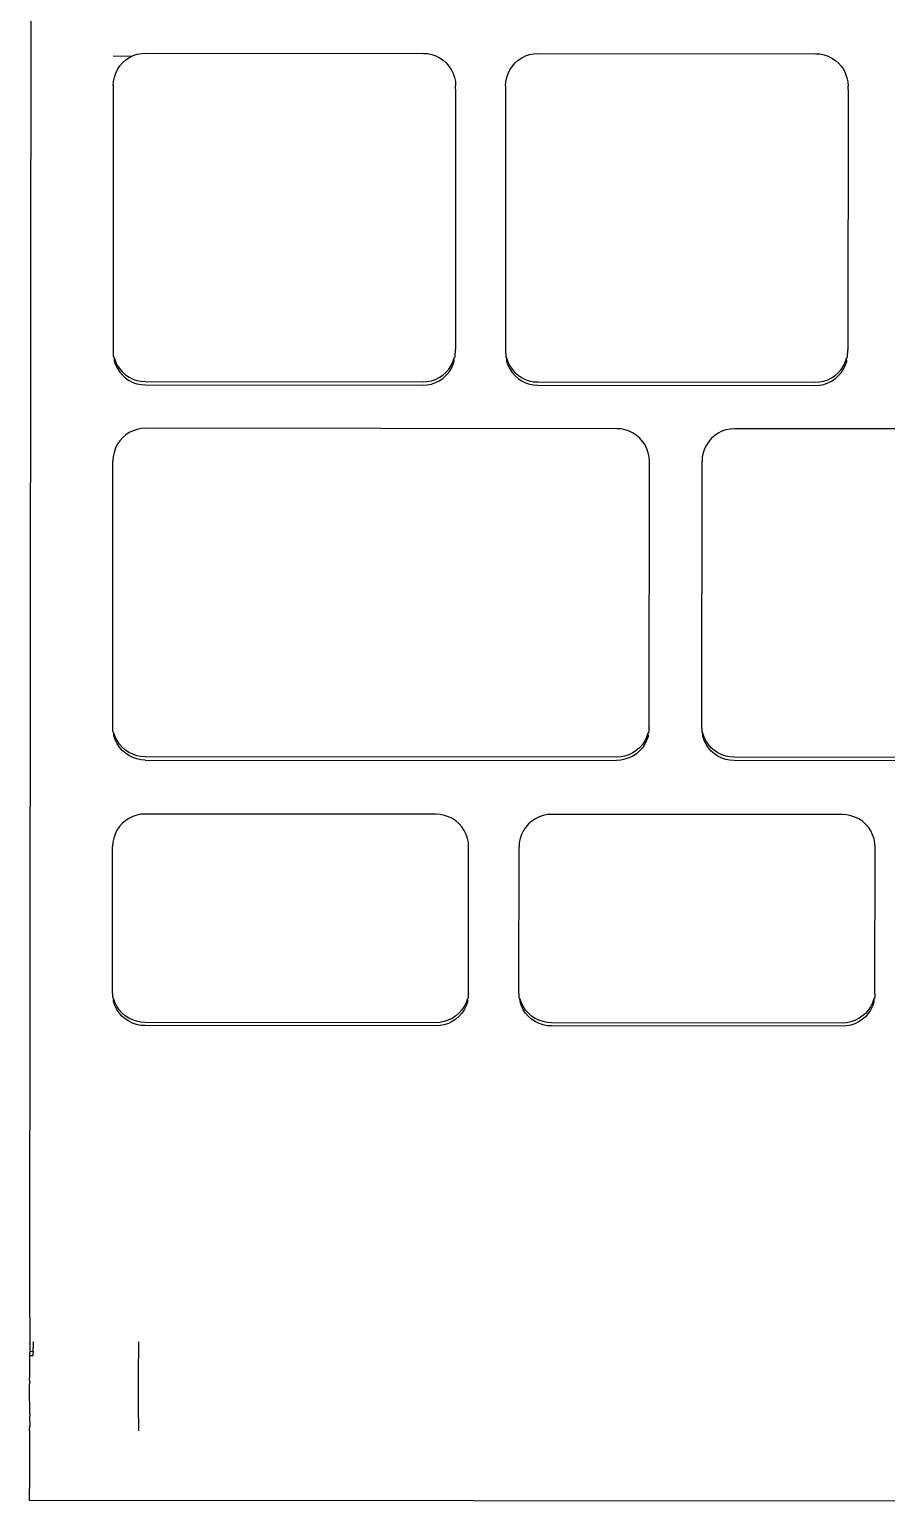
# Model space of a CAD drawing. Header units: millimetres. Extents: x 5625199 to 7433318, y -3316392 to -2552493.
# Drawn here: x 5805891.8 to 5805933, y -2585691.1 to -2585620 of the extents above; entities that cross this region are included whole.
import ezdxf

# ---------------------------------------------------------------- set-up
doc = ezdxf.new("R2010")
doc.units = ezdxf.units.MM
doc.layers.add('PL-活动家具', color=15, linetype='Continuous')

# ---------------------------------------------------------------- blocks, each defined once
blk = doc.blocks.new('GW21')
for p, q in [((5240267.865, -2566308.978), (5240267.758, -2566423.972)), ((5240272.672, -2566364.417), (5240271.787, -2566364.416)), ((5240272.394, -2566364.584), (5240272.564, -2566364.47)), ((5240272.564, -2566364.47), (5240272.746, -2566364.38)), ((5240272.746, -2566364.38), (5240272.939, -2566364.314)), ((5240272.939, -2566364.314), (5240273.139, -2566364.274)), ((5240273.139, -2566364.274), (5240273.342, -2566364.261)), ((5240273.342, -2566364.261), (5240286.714, -2566364.273)), ((5240286.714, -2566364.273), (5240286.918, -2566364.286)), ((5240286.918, -2566364.286), (5240287.117, -2566364.326)), ((5240287.117, -2566364.326), (5240287.31, -2566364.392)), ((5240287.31, -2566364.392), (5240287.492, -2566364.483)), ((5240287.492, -2566364.483), (5240287.661, -2566364.597)), ((5240291.286, -2566364.6), (5240291.456, -2566364.486)), ((5240291.456, -2566364.486), (5240291.638, -2566364.396)), ((5240291.638, -2566364.396), (5240291.831, -2566364.33)), ((5240291.831, -2566364.33), (5240292.031, -2566364.291)), ((5240292.031, -2566364.291), (5240292.234, -2566364.277)), ((5240292.234, -2566364.277), (5240305.607, -2566364.289)), ((5240305.607, -2566364.289), (5240305.81, -2566364.302)), ((5240305.81, -2566364.302), (5240306.009, -2566364.343)), ((5240306.009, -2566364.343), (5240306.202, -2566364.409)), ((5240306.202, -2566364.409), (5240306.384, -2566364.499)), ((5240271.904, -2566365.226), (5240271.994, -2566365.043)), ((5240271.994, -2566365.043), (5240272.107, -2566364.873)), ((5240272.107, -2566364.873), (5240272.241, -2566364.719)), ((5240272.241, -2566364.719), (5240272.394, -2566364.584)), ((5240287.661, -2566364.597), (5240287.814, -2566364.732)), ((5240287.814, -2566364.732), (5240287.948, -2566364.886)), ((5240287.948, -2566364.886), (5240288.061, -2566365.057)), ((5240288.061, -2566365.057), (5240288.151, -2566365.24)), ((5240290.796, -2566365.243), (5240290.886, -2566365.059)), ((5240290.886, -2566365.059), (5240290.999, -2566364.889)), ((5240290.999, -2566364.889), (5240291.133, -2566364.735)), ((5240291.133, -2566364.735), (5240291.286, -2566364.6)), ((5240306.384, -2566364.499), (5240306.553, -2566364.613)), ((5240306.553, -2566364.613), (5240306.706, -2566364.748)), ((5240306.706, -2566364.748), (5240306.84, -2566364.902)), ((5240306.84, -2566364.902), (5240306.953, -2566365.073)), ((5240306.953, -2566365.073), (5240307.043, -2566365.256)), ((5240271.785, -2566365.825), (5240271.773, -2566378.519)), ((5240271.785, -2566365.825), (5240271.798, -2566365.621)), ((5240271.798, -2566365.621), (5240271.838, -2566365.42)), ((5240271.838, -2566365.42), (5240271.904, -2566365.226)), ((5240288.151, -2566365.24), (5240288.216, -2566365.434)), ((5240288.216, -2566365.434), (5240288.255, -2566365.635)), ((5240288.255, -2566365.635), (5240288.269, -2566365.839)), ((5240288.269, -2566365.996), (5240288.269, -2566365.839)), ((5240290.677, -2566365.842), (5240290.665, -2566378.535)), ((5240290.677, -2566365.842), (5240290.69, -2566365.637)), ((5240290.69, -2566365.637), (5240290.73, -2566365.436)), ((5240290.73, -2566365.436), (5240290.796, -2566365.243)), ((5240307.043, -2566365.256), (5240307.108, -2566365.45)), ((5240307.108, -2566365.45), (5240307.148, -2566365.651)), ((5240307.148, -2566365.651), (5240307.161, -2566365.856)), ((5240307.161, -2566366.012), (5240307.161, -2566365.856)), ((5240288.269, -2566365.996), (5240288.257, -2566378.533)), ((5240307.161, -2566366.012), (5240307.149, -2566378.55)), ((5240271.773, -2566378.519), (5240271.774, -2566378.675)), ((5240271.774, -2566378.675), (5240271.786, -2566378.724)), ((5240288.243, -2566378.738), (5240288.258, -2566378.689)), ((5240288.258, -2566378.689), (5240288.257, -2566378.533)), ((5240290.665, -2566378.535), (5240290.666, -2566378.692)), ((5240290.666, -2566378.692), (5240290.678, -2566378.74)), ((5240307.135, -2566378.754), (5240307.15, -2566378.706)), ((5240307.15, -2566378.706), (5240307.149, -2566378.55)), ((5240271.786, -2566378.724), (5240271.787, -2566378.88)), ((5240271.787, -2566378.88), (5240271.825, -2566378.924)), ((5240271.825, -2566378.924), (5240271.891, -2566379.118)), ((5240271.825, -2566378.924), (5240271.826, -2566379.081)), ((5240271.826, -2566379.081), (5240271.891, -2566379.275)), ((5240271.891, -2566379.118), (5240271.98, -2566379.302)), ((5240271.891, -2566379.275), (5240271.981, -2566379.458)), ((5240271.98, -2566379.302), (5240272.093, -2566379.472)), ((5240287.934, -2566379.486), (5240288.048, -2566379.316)), ((5240288.048, -2566379.316), (5240288.138, -2566379.132)), ((5240288.048, -2566379.472), (5240288.139, -2566379.288)), ((5240288.138, -2566379.132), (5240288.203, -2566378.938)), ((5240288.139, -2566379.288), (5240288.204, -2566379.095)), ((5240288.203, -2566378.938), (5240288.244, -2566378.894)), ((5240288.204, -2566379.095), (5240288.203, -2566378.938)), ((5240288.244, -2566378.894), (5240288.243, -2566378.738)), ((5240290.678, -2566378.74), (5240290.679, -2566378.896)), ((5240290.679, -2566378.896), (5240290.717, -2566378.941)), ((5240290.717, -2566378.941), (5240290.783, -2566379.135)), ((5240290.717, -2566378.941), (5240290.718, -2566379.097)), ((5240290.718, -2566379.097), (5240290.783, -2566379.291)), ((5240290.783, -2566379.135), (5240290.872, -2566379.318)), ((5240290.783, -2566379.291), (5240290.873, -2566379.474)), ((5240290.872, -2566379.318), (5240290.985, -2566379.489)), ((5240306.826, -2566379.502), (5240306.94, -2566379.332)), ((5240306.94, -2566379.332), (5240307.03, -2566379.149)), ((5240306.94, -2566379.488), (5240307.031, -2566379.305)), ((5240307.03, -2566379.149), (5240307.095, -2566378.955)), ((5240307.031, -2566379.305), (5240307.096, -2566379.111)), ((5240307.095, -2566378.955), (5240307.136, -2566378.91)), ((5240307.096, -2566379.111), (5240307.095, -2566378.955)), ((5240307.136, -2566378.91), (5240307.135, -2566378.754)), ((5240271.981, -2566379.458), (5240272.094, -2566379.629)), ((5240272.093, -2566379.472), (5240272.227, -2566379.627)), ((5240272.094, -2566379.629), (5240272.228, -2566379.783)), ((5240272.227, -2566379.627), (5240272.38, -2566379.762)), ((5240272.228, -2566379.783), (5240272.381, -2566379.918)), ((5240272.38, -2566379.762), (5240272.549, -2566379.876)), ((5240272.381, -2566379.918), (5240272.55, -2566380.032)), ((5240272.549, -2566379.876), (5240272.732, -2566379.966)), ((5240272.55, -2566380.032), (5240272.733, -2566380.122)), ((5240272.732, -2566379.966), (5240272.924, -2566380.032)), ((5240272.733, -2566380.122), (5240272.925, -2566380.188)), ((5240272.924, -2566380.032), (5240273.124, -2566380.072)), ((5240273.124, -2566380.072), (5240273.327, -2566380.086)), ((5240273.327, -2566380.086), (5240286.7, -2566380.097)), ((5240286.7, -2566380.097), (5240286.903, -2566380.084)), ((5240286.903, -2566380.084), (5240287.102, -2566380.044)), ((5240287.102, -2566380.044), (5240287.295, -2566379.979)), ((5240287.295, -2566379.979), (5240287.478, -2566379.888)), ((5240287.296, -2566380.135), (5240287.478, -2566380.045)), ((5240287.478, -2566379.888), (5240287.647, -2566379.775)), ((5240287.478, -2566380.045), (5240287.648, -2566379.931)), ((5240287.647, -2566379.775), (5240287.8, -2566379.64)), ((5240287.648, -2566379.931), (5240287.801, -2566379.796)), ((5240287.8, -2566379.64), (5240287.934, -2566379.486)), ((5240287.801, -2566379.796), (5240287.935, -2566379.642)), ((5240287.935, -2566379.642), (5240288.048, -2566379.472)), ((5240290.873, -2566379.474), (5240290.986, -2566379.645)), ((5240290.985, -2566379.489), (5240291.119, -2566379.643)), ((5240290.986, -2566379.645), (5240291.12, -2566379.799)), ((5240291.119, -2566379.643), (5240291.272, -2566379.778)), ((5240291.12, -2566379.799), (5240291.273, -2566379.934)), ((5240291.272, -2566379.778), (5240291.441, -2566379.892)), ((5240291.273, -2566379.934), (5240291.442, -2566380.048)), ((5240291.441, -2566379.892), (5240291.624, -2566379.983)), ((5240291.442, -2566380.048), (5240291.625, -2566380.139)), ((5240291.624, -2566379.983), (5240291.816, -2566380.049)), ((5240291.816, -2566380.049), (5240292.016, -2566380.089)), ((5240292.016, -2566380.089), (5240292.219, -2566380.102)), ((5240292.219, -2566380.102), (5240305.592, -2566380.114)), ((5240305.592, -2566380.114), (5240305.795, -2566380.1)), ((5240305.795, -2566380.1), (5240305.994, -2566380.061)), ((5240305.994, -2566380.061), (5240306.187, -2566379.995)), ((5240306.187, -2566379.995), (5240306.37, -2566379.905)), ((5240306.188, -2566380.151), (5240306.37, -2566380.061)), ((5240306.37, -2566379.905), (5240306.539, -2566379.791)), ((5240306.37, -2566380.061), (5240306.54, -2566379.947)), ((5240306.539, -2566379.791), (5240306.692, -2566379.656)), ((5240306.54, -2566379.947), (5240306.693, -2566379.812)), ((5240306.692, -2566379.656), (5240306.826, -2566379.502)), ((5240306.693, -2566379.812), (5240306.827, -2566379.658)), ((5240306.827, -2566379.658), (5240306.94, -2566379.488)), ((5240272.925, -2566380.188), (5240273.125, -2566380.229)), ((5240273.125, -2566380.229), (5240273.328, -2566380.242)), ((5240273.328, -2566380.242), (5240286.7, -2566380.254)), ((5240286.7, -2566380.254), (5240286.904, -2566380.24)), ((5240286.904, -2566380.24), (5240287.103, -2566380.201)), ((5240287.103, -2566380.201), (5240287.296, -2566380.135)), ((5240291.625, -2566380.139), (5240291.817, -2566380.205)), ((5240291.817, -2566380.205), (5240292.017, -2566380.245)), ((5240292.017, -2566380.245), (5240292.22, -2566380.258)), ((5240292.22, -2566380.258), (5240305.593, -2566380.27)), ((5240305.593, -2566380.27), (5240305.796, -2566380.257)), ((5240305.796, -2566380.257), (5240305.995, -2566380.217)), ((5240305.995, -2566380.217), (5240306.188, -2566380.151)), ((5240272.093, -2566382.945), (5240271.979, -2566383.115)), ((5240272.229, -2566382.791), (5240272.093, -2566382.945)), ((5240272.384, -2566382.656), (5240272.229, -2566382.791)), ((5240272.555, -2566382.543), (5240272.384, -2566382.656)), ((5240272.739, -2566382.452), (5240272.555, -2566382.543)), ((5240272.934, -2566382.387), (5240272.739, -2566382.452)), ((5240273.135, -2566382.347), (5240272.934, -2566382.387)), ((5240273.34, -2566382.334), (5240273.135, -2566382.347)), ((5240296.026, -2566382.353), (5240273.34, -2566382.334)), ((5240296.231, -2566382.367), (5240296.026, -2566382.353)), ((5240296.433, -2566382.407), (5240296.231, -2566382.367)), ((5240296.628, -2566382.473), (5240296.433, -2566382.407)), ((5240296.812, -2566382.564), (5240296.628, -2566382.473)), ((5240296.982, -2566382.678), (5240296.812, -2566382.564)), ((5240297.137, -2566382.813), (5240296.982, -2566382.678)), ((5240297.272, -2566382.967), (5240297.137, -2566382.813)), ((5240297.386, -2566383.137), (5240297.272, -2566382.967)), ((5240300.453, -2566382.969), (5240300.34, -2566383.14)), ((5240300.588, -2566382.816), (5240300.453, -2566382.969)), ((5240300.741, -2566382.681), (5240300.588, -2566382.816)), ((5240300.91, -2566382.567), (5240300.741, -2566382.681)), ((5240301.092, -2566382.477), (5240300.91, -2566382.567)), ((5240301.285, -2566382.411), (5240301.092, -2566382.477)), ((5240301.485, -2566382.371), (5240301.285, -2566382.411)), ((5240301.688, -2566382.358), (5240301.485, -2566382.371)), ((5240315.061, -2566382.37), (5240301.688, -2566382.358)), ((5240271.822, -2566383.493), (5240271.781, -2566383.694)), ((5240271.888, -2566383.299), (5240271.822, -2566383.493)), ((5240271.979, -2566383.115), (5240271.888, -2566383.299)), ((5240297.477, -2566383.321), (5240297.386, -2566383.137)), ((5240297.543, -2566383.515), (5240297.477, -2566383.321)), ((5240297.583, -2566383.716), (5240297.543, -2566383.515)), ((5240300.184, -2566383.517), (5240300.144, -2566383.718)), ((5240300.25, -2566383.323), (5240300.184, -2566383.517)), ((5240300.34, -2566383.14), (5240300.25, -2566383.323)), ((5240271.756, -2566396.592), (5240271.768, -2566383.898)), ((5240271.781, -2566383.694), (5240271.768, -2566383.898)), ((5240297.596, -2566383.92), (5240297.583, -2566383.716)), ((5240297.584, -2566396.614), (5240297.597, -2566384.076)), ((5240297.597, -2566384.076), (5240297.596, -2566383.92)), ((5240300.119, -2566396.616), (5240300.131, -2566383.922)), ((5240300.144, -2566383.718), (5240300.131, -2566383.922)), ((5240271.757, -2566396.748), (5240271.756, -2566396.592)), ((5240271.769, -2566396.796), (5240271.757, -2566396.748)), ((5240271.77, -2566396.952), (5240271.769, -2566396.796)), ((5240271.809, -2566396.997), (5240271.77, -2566396.952)), ((5240271.875, -2566397.191), (5240271.809, -2566396.997)), ((5240271.81, -2566397.153), (5240271.809, -2566396.997)), ((5240271.876, -2566397.347), (5240271.81, -2566397.153)), ((5240271.966, -2566397.375), (5240271.875, -2566397.191)), ((5240297.53, -2566397.019), (5240297.464, -2566397.213)), ((5240297.531, -2566397.175), (5240297.465, -2566397.369)), ((5240297.571, -2566396.974), (5240297.53, -2566397.019)), ((5240297.53, -2566397.019), (5240297.531, -2566397.175)), ((5240297.585, -2566396.77), (5240297.57, -2566396.818)), ((5240297.57, -2566396.818), (5240297.571, -2566396.974)), ((5240297.585, -2566396.77), (5240297.584, -2566396.614)), ((5240300.12, -2566396.772), (5240300.119, -2566396.616)), ((5240300.132, -2566396.82), (5240300.12, -2566396.772)), ((5240300.133, -2566396.977), (5240300.132, -2566396.82)), ((5240300.172, -2566397.021), (5240300.133, -2566396.977)), ((5240300.237, -2566397.215), (5240300.172, -2566397.021)), ((5240300.172, -2566397.177), (5240300.172, -2566397.021)), ((5240300.238, -2566397.371), (5240300.172, -2566397.177)), ((5240271.966, -2566397.531), (5240271.876, -2566397.347)), ((5240272.08, -2566397.545), (5240271.966, -2566397.375)), ((5240272.08, -2566397.701), (5240271.966, -2566397.531)), ((5240272.215, -2566397.699), (5240272.08, -2566397.545)), ((5240272.216, -2566397.855), (5240272.08, -2566397.701)), ((5240272.369, -2566397.834), (5240272.215, -2566397.699)), ((5240272.37, -2566397.99), (5240272.216, -2566397.855)), ((5240272.54, -2566397.948), (5240272.369, -2566397.834)), ((5240296.968, -2566397.855), (5240296.797, -2566397.969)), ((5240297.123, -2566397.72), (5240296.968, -2566397.855)), ((5240297.124, -2566397.877), (5240296.969, -2566398.011)), ((5240297.259, -2566397.567), (5240297.123, -2566397.72)), ((5240297.259, -2566397.723), (5240297.124, -2566397.877)), ((5240297.373, -2566397.396), (5240297.259, -2566397.567)), ((5240297.374, -2566397.553), (5240297.259, -2566397.723)), ((5240297.464, -2566397.213), (5240297.373, -2566397.396)), ((5240297.465, -2566397.369), (5240297.374, -2566397.553)), ((5240300.327, -2566397.399), (5240300.237, -2566397.215)), ((5240300.327, -2566397.555), (5240300.238, -2566397.371)), ((5240300.439, -2566397.569), (5240300.327, -2566397.399)), ((5240300.44, -2566397.726), (5240300.327, -2566397.555)), ((5240300.574, -2566397.723), (5240300.439, -2566397.569)), ((5240300.574, -2566397.88), (5240300.44, -2566397.726)), ((5240300.726, -2566397.859), (5240300.574, -2566397.723)), ((5240300.727, -2566398.015), (5240300.574, -2566397.88)), ((5240300.895, -2566397.972), (5240300.726, -2566397.859)), ((5240272.541, -2566398.104), (5240272.37, -2566397.99)), ((5240272.724, -2566398.039), (5240272.54, -2566397.948)), ((5240272.725, -2566398.195), (5240272.541, -2566398.104)), ((5240272.919, -2566398.105), (5240272.724, -2566398.039)), ((5240272.92, -2566398.261), (5240272.725, -2566398.195)), ((5240273.12, -2566398.145), (5240272.919, -2566398.105)), ((5240273.121, -2566398.301), (5240272.92, -2566398.261)), ((5240273.325, -2566398.159), (5240273.12, -2566398.145)), ((5240273.326, -2566398.315), (5240273.121, -2566398.301)), ((5240296.012, -2566398.178), (5240273.325, -2566398.159)), ((5240273.326, -2566398.315), (5240296.012, -2566398.334)), ((5240296.217, -2566398.165), (5240296.012, -2566398.178)), ((5240296.217, -2566398.321), (5240296.012, -2566398.334)), ((5240296.418, -2566398.125), (5240296.217, -2566398.165)), ((5240296.419, -2566398.281), (5240296.217, -2566398.321)), ((5240296.613, -2566398.059), (5240296.418, -2566398.125)), ((5240296.614, -2566398.216), (5240296.419, -2566398.281)), ((5240296.797, -2566397.969), (5240296.613, -2566398.059)), ((5240296.798, -2566398.125), (5240296.614, -2566398.216)), ((5240296.969, -2566398.011), (5240296.798, -2566398.125)), ((5240300.896, -2566398.129), (5240300.727, -2566398.015)), ((5240301.078, -2566398.063), (5240300.895, -2566397.972)), ((5240301.079, -2566398.219), (5240300.896, -2566398.129)), ((5240301.27, -2566398.129), (5240301.078, -2566398.063)), ((5240301.271, -2566398.285), (5240301.079, -2566398.219)), ((5240301.47, -2566398.169), (5240301.27, -2566398.129)), ((5240301.471, -2566398.325), (5240301.271, -2566398.285)), ((5240301.673, -2566398.183), (5240301.47, -2566398.169)), ((5240301.674, -2566398.339), (5240301.471, -2566398.325)), ((5240315.046, -2566398.194), (5240301.673, -2566398.183)), ((5240315.047, -2566398.35), (5240301.674, -2566398.339)), ((5240272.211, -2566401.373), (5240272.076, -2566401.527)), ((5240272.366, -2566401.238), (5240272.211, -2566401.373)), ((5240272.537, -2566401.124), (5240272.366, -2566401.238)), ((5240272.721, -2566401.034), (5240272.537, -2566401.124)), ((5240272.916, -2566400.968), (5240272.721, -2566401.034)), ((5240273.118, -2566400.928), (5240272.916, -2566400.968)), ((5240273.323, -2566400.915), (5240273.118, -2566400.928)), ((5240287.326, -2566400.927), (5240273.323, -2566400.915)), ((5240287.531, -2566400.941), (5240287.326, -2566400.927)), ((5240287.732, -2566400.981), (5240287.531, -2566400.941)), ((5240287.927, -2566401.047), (5240287.732, -2566400.981)), ((5240288.111, -2566401.138), (5240287.927, -2566401.047)), ((5240288.282, -2566401.251), (5240288.111, -2566401.138)), ((5240288.436, -2566401.387), (5240288.282, -2566401.251)), ((5240288.571, -2566401.541), (5240288.436, -2566401.387)), ((5240291.781, -2566401.39), (5240291.646, -2566401.543)), ((5240291.936, -2566401.255), (5240291.781, -2566401.39)), ((5240292.107, -2566401.141), (5240291.936, -2566401.255)), ((5240292.291, -2566401.051), (5240292.107, -2566401.141)), ((5240292.486, -2566400.985), (5240292.291, -2566401.051)), ((5240292.687, -2566400.945), (5240292.486, -2566400.985)), ((5240292.893, -2566400.932), (5240292.687, -2566400.945)), ((5240306.895, -2566400.944), (5240292.893, -2566400.932)), ((5240307.1, -2566400.958), (5240306.895, -2566400.944)), ((5240307.302, -2566400.998), (5240307.1, -2566400.958)), ((5240307.496, -2566401.064), (5240307.302, -2566400.998)), ((5240307.681, -2566401.154), (5240307.496, -2566401.064)), ((5240307.851, -2566401.268), (5240307.681, -2566401.154)), ((5240308.006, -2566401.403), (5240307.851, -2566401.268)), ((5240308.141, -2566401.557), (5240308.006, -2566401.403)), ((5240271.804, -2566402.074), (5240271.764, -2566402.275)), ((5240271.87, -2566401.88), (5240271.804, -2566402.074)), ((5240271.962, -2566401.697), (5240271.87, -2566401.88)), ((5240272.076, -2566401.527), (5240271.962, -2566401.697)), ((5240288.685, -2566401.711), (5240288.571, -2566401.541)), ((5240288.776, -2566401.895), (5240288.685, -2566401.711)), ((5240288.842, -2566402.089), (5240288.776, -2566401.895)), ((5240288.882, -2566402.29), (5240288.842, -2566402.089)), ((5240291.374, -2566402.091), (5240291.334, -2566402.292)), ((5240291.44, -2566401.897), (5240291.374, -2566402.091)), ((5240291.531, -2566401.714), (5240291.44, -2566401.897)), ((5240291.646, -2566401.543), (5240291.531, -2566401.714)), ((5240308.255, -2566401.728), (5240308.141, -2566401.557)), ((5240308.346, -2566401.912), (5240308.255, -2566401.728)), ((5240308.412, -2566402.106), (5240308.346, -2566401.912)), ((5240308.452, -2566402.306), (5240308.412, -2566402.106)), ((5240271.745, -2566409.544), (5240271.75, -2566402.479)), ((5240271.764, -2566402.275), (5240271.75, -2566402.479)), ((5240288.895, -2566402.494), (5240288.882, -2566402.29)), ((5240288.889, -2566409.402), (5240288.896, -2566402.65)), ((5240288.896, -2566402.65), (5240288.895, -2566402.494)), ((5240291.314, -2566409.561), (5240291.32, -2566402.496)), ((5240291.334, -2566402.292), (5240291.32, -2566402.496)), ((5240308.465, -2566402.511), (5240308.452, -2566402.306)), ((5240308.458, -2566409.419), (5240308.466, -2566402.667)), ((5240308.466, -2566402.667), (5240308.465, -2566402.511)), ((5240271.757, -2566409.592), (5240271.745, -2566409.544)), ((5240271.758, -2566409.748), (5240271.757, -2566409.592)), ((5240271.797, -2566409.793), (5240271.758, -2566409.748)), ((5240271.863, -2566409.987), (5240271.797, -2566409.793)), ((5240271.798, -2566409.949), (5240271.797, -2566409.793)), ((5240271.864, -2566410.143), (5240271.798, -2566409.949)), ((5240271.954, -2566410.171), (5240271.863, -2566409.987)), ((5240288.835, -2566409.808), (5240288.769, -2566410.001)), ((5240288.836, -2566409.964), (5240288.769, -2566410.158)), ((5240288.876, -2566409.763), (5240288.835, -2566409.808)), ((5240288.835, -2566409.808), (5240288.836, -2566409.964)), ((5240288.89, -2566409.559), (5240288.875, -2566409.607)), ((5240288.875, -2566409.607), (5240288.876, -2566409.763)), ((5240288.89, -2566409.559), (5240288.889, -2566409.402)), ((5240291.327, -2566409.609), (5240291.314, -2566409.561)), ((5240291.328, -2566409.765), (5240291.327, -2566409.609)), ((5240291.367, -2566409.81), (5240291.328, -2566409.765)), ((5240291.433, -2566410.004), (5240291.367, -2566409.81)), ((5240291.368, -2566409.966), (5240291.367, -2566409.81)), ((5240291.433, -2566410.16), (5240291.368, -2566409.966)), ((5240308.405, -2566409.824), (5240308.338, -2566410.018)), ((5240308.405, -2566409.98), (5240308.339, -2566410.174)), ((5240308.446, -2566409.78), (5240308.405, -2566409.824)), ((5240308.405, -2566409.824), (5240308.405, -2566409.98)), ((5240308.459, -2566409.575), (5240308.445, -2566409.624)), ((5240308.445, -2566409.624), (5240308.446, -2566409.78)), ((5240308.459, -2566409.575), (5240308.458, -2566409.419)), ((5240271.954, -2566410.327), (5240271.864, -2566410.143)), ((5240272.068, -2566410.341), (5240271.954, -2566410.171)), ((5240272.068, -2566410.497), (5240271.954, -2566410.327)), ((5240272.203, -2566410.495), (5240272.068, -2566410.341)), ((5240272.204, -2566410.651), (5240272.068, -2566410.497)), ((5240272.357, -2566410.63), (5240272.203, -2566410.495)), ((5240272.358, -2566410.786), (5240272.204, -2566410.651)), ((5240272.528, -2566410.744), (5240272.357, -2566410.63)), ((5240288.273, -2566410.644), (5240288.102, -2566410.758)), ((5240288.427, -2566410.509), (5240288.273, -2566410.644)), ((5240288.428, -2566410.665), (5240288.274, -2566410.8)), ((5240288.563, -2566410.355), (5240288.427, -2566410.509)), ((5240288.564, -2566410.511), (5240288.428, -2566410.665)), ((5240288.677, -2566410.185), (5240288.563, -2566410.355)), ((5240288.678, -2566410.341), (5240288.564, -2566410.511)), ((5240288.769, -2566410.001), (5240288.677, -2566410.185)), ((5240288.769, -2566410.158), (5240288.678, -2566410.341)), ((5240291.523, -2566410.187), (5240291.433, -2566410.004)), ((5240291.524, -2566410.344), (5240291.433, -2566410.16)), ((5240291.637, -2566410.358), (5240291.523, -2566410.187)), ((5240291.638, -2566410.514), (5240291.524, -2566410.344)), ((5240291.773, -2566410.512), (5240291.637, -2566410.358)), ((5240291.773, -2566410.668), (5240291.638, -2566410.514)), ((5240291.927, -2566410.647), (5240291.773, -2566410.512)), ((5240291.928, -2566410.803), (5240291.773, -2566410.668)), ((5240292.098, -2566410.761), (5240291.927, -2566410.647)), ((5240307.843, -2566410.661), (5240307.672, -2566410.774)), ((5240307.997, -2566410.526), (5240307.843, -2566410.661)), ((5240307.998, -2566410.682), (5240307.843, -2566410.817)), ((5240308.133, -2566410.372), (5240307.997, -2566410.526)), ((5240308.134, -2566410.528), (5240307.998, -2566410.682)), ((5240308.247, -2566410.202), (5240308.133, -2566410.372)), ((5240308.248, -2566410.358), (5240308.134, -2566410.528)), ((5240308.338, -2566410.018), (5240308.247, -2566410.202)), ((5240308.339, -2566410.174), (5240308.248, -2566410.358)), ((5240272.529, -2566410.9), (5240272.358, -2566410.786)), ((5240272.712, -2566410.835), (5240272.528, -2566410.744)), ((5240272.713, -2566410.991), (5240272.529, -2566410.9)), ((5240272.907, -2566410.901), (5240272.712, -2566410.835)), ((5240272.908, -2566411.057), (5240272.713, -2566410.991)), ((5240273.108, -2566410.941), (5240272.907, -2566410.901)), ((5240273.109, -2566411.097), (5240272.908, -2566411.057)), ((5240273.313, -2566410.955), (5240273.108, -2566410.941)), ((5240273.314, -2566411.111), (5240273.109, -2566411.097)), ((5240287.316, -2566410.967), (5240273.313, -2566410.955)), ((5240287.317, -2566411.123), (5240273.314, -2566411.111)), ((5240287.521, -2566410.953), (5240287.316, -2566410.967)), ((5240287.522, -2566411.109), (5240287.317, -2566411.123)), ((5240287.723, -2566410.914), (5240287.521, -2566410.953)), ((5240287.724, -2566411.07), (5240287.522, -2566411.109)), ((5240287.917, -2566410.848), (5240287.723, -2566410.914)), ((5240287.918, -2566411.004), (5240287.724, -2566411.07)), ((5240288.102, -2566410.758), (5240287.917, -2566410.848)), ((5240288.103, -2566410.914), (5240287.918, -2566411.004)), ((5240288.274, -2566410.8), (5240288.103, -2566410.914)), ((5240292.099, -2566410.917), (5240291.928, -2566410.803)), ((5240292.282, -2566410.852), (5240292.098, -2566410.761)), ((5240292.283, -2566411.008), (5240292.099, -2566410.917)), ((5240292.477, -2566410.918), (5240292.282, -2566410.852)), ((5240292.477, -2566411.074), (5240292.283, -2566411.008)), ((5240292.678, -2566410.958), (5240292.477, -2566410.918)), ((5240292.679, -2566411.114), (5240292.477, -2566411.074)), ((5240292.883, -2566410.971), (5240292.678, -2566410.958)), ((5240292.884, -2566411.127), (5240292.679, -2566411.114)), ((5240306.886, -2566410.983), (5240292.883, -2566410.971)), ((5240306.887, -2566411.139), (5240292.884, -2566411.127)), ((5240307.091, -2566410.97), (5240306.886, -2566410.983)), ((5240307.092, -2566411.126), (5240306.887, -2566411.139)), ((5240307.293, -2566410.93), (5240307.091, -2566410.97)), ((5240307.293, -2566411.086), (5240307.092, -2566411.126)), ((5240307.487, -2566410.865), (5240307.293, -2566410.93)), ((5240307.488, -2566411.021), (5240307.293, -2566411.086)), ((5240307.672, -2566410.774), (5240307.487, -2566410.865)), ((5240307.672, -2566410.93), (5240307.488, -2566411.021)), ((5240307.843, -2566410.817), (5240307.672, -2566410.93)), ((5240267.758, -2566423.972), (5240267.768, -2566426.332)), ((5240267.768, -2566426.332), (5240267.763, -2566426.419)), ((5240267.932, -2566426.332), (5240267.934, -2566426.419)), ((5240273.007, -2566427.962), (5240273.008, -2566426.336)), ((5240267.761, -2566426.456), (5240267.763, -2566426.419)), ((5240267.761, -2566426.456), (5240267.762, -2566426.581)), ((5240267.762, -2566426.581), (5240267.761, -2566426.622)), ((5240267.761, -2566426.622), (5240267.762, -2566426.662)), ((5240267.762, -2566426.852), (5240267.761, -2566426.878)), ((5240267.761, -2566426.997), (5240267.761, -2566426.878)), ((5240267.761, -2566426.997), (5240267.933, -2566426.997)), ((5240267.766, -2566427.958), (5240267.761, -2566426.997)), ((5240267.762, -2566426.662), (5240267.762, -2566426.792)), ((5240267.762, -2566426.792), (5240267.933, -2566426.8)), ((5240267.762, -2566426.792), (5240267.762, -2566426.852)), ((5240267.932, -2566426.456), (5240267.934, -2566426.419)), ((5240267.932, -2566426.456), (5240267.933, -2566426.508)), ((5240267.934, -2566426.581), (5240267.932, -2566426.622)), ((5240267.932, -2566426.685), (5240267.932, -2566426.622)), ((5240267.933, -2566426.8), (5240267.932, -2566426.685)), ((5240267.933, -2566426.852), (5240267.932, -2566426.878)), ((5240267.933, -2566426.997), (5240267.932, -2566426.878)), ((5240267.933, -2566426.508), (5240267.934, -2566426.581)), ((5240267.933, -2566426.8), (5240267.933, -2566426.852)), ((5240267.754, -2566428.601), (5240267.755, -2566428.461)), ((5240267.755, -2566428.206), (5240267.766, -2566427.958)), ((5240267.755, -2566428.206), (5240267.766, -2566428.322)), ((5240267.755, -2566428.461), (5240267.766, -2566428.322)), ((5240272.996, -2566428.211), (5240273.007, -2566427.962)), ((5240273.004, -2566429.8), (5240272.996, -2566428.211)), ((5240267.763, -2566429.795), (5240267.754, -2566428.601)), ((5240267.763, -2566429.795), (5240267.754, -2566430.008)), ((5240272.995, -2566430.013), (5240273.004, -2566429.8)), ((5240267.753, -2566430.625), (5240267.763, -2566430.386)), ((5240267.754, -2566430.008), (5240267.763, -2566430.386)), ((5240272.995, -2566430.013), (5240273.003, -2566430.63)), ((5240267.753, -2566430.625), (5240267.753, -2566433.412)), ((5240267.755, -2566433.985), (5240267.753, -2566433.412)), ((5240547.253, -2566434.224), (5240267.755, -2566433.985))]:
    blk.add_line(p, q)

msp = doc.modelspace()

# ---------------------------------------------------------------- block references
at = {"layer": 'PL-活动家具', "color": 255}
msp.add_blockref('GW21', (565624.003, -19256.864), dxfattribs=at)

doc.saveas('drawing.dxf')
